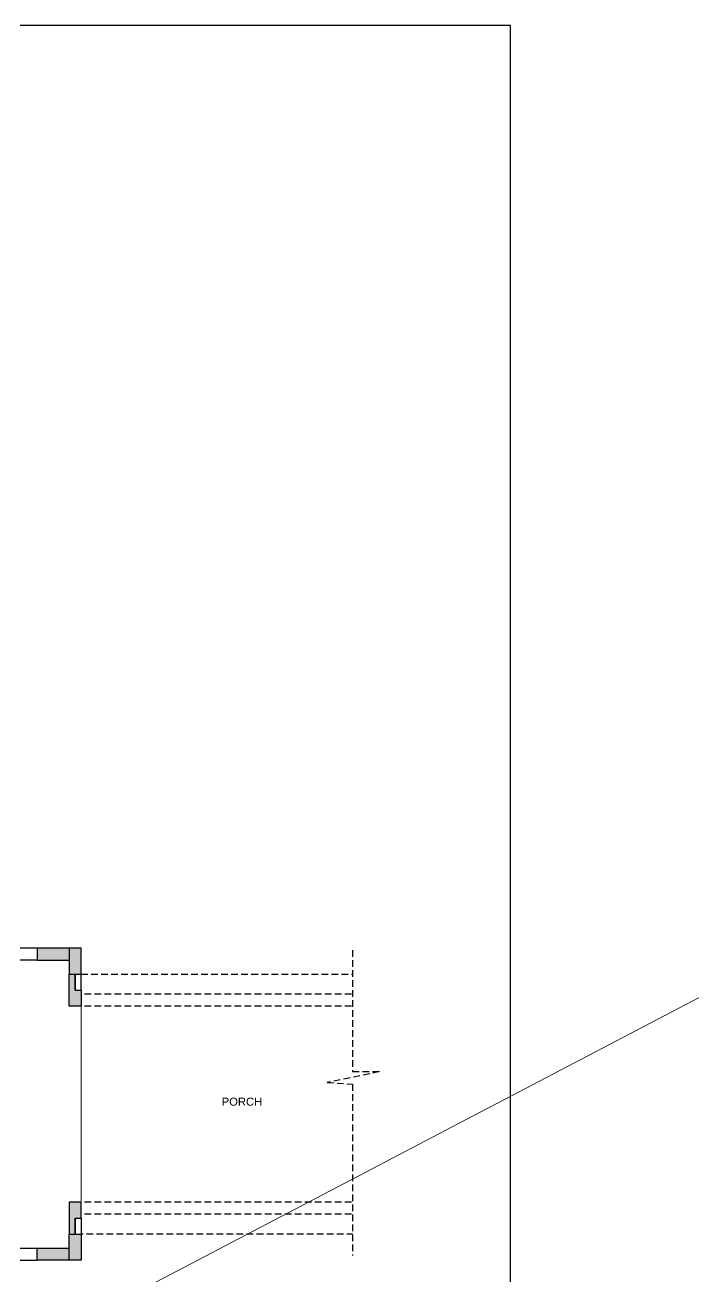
# Model space of a CAD drawing. Header units: inches. Extents: x 211391 to 214260, y -106888 to -102532.
# Drawn here: x 212363 to 212864, y -106365 to -105427 of the extents above; entities that cross this region are included whole.
import ezdxf

# ---------------------------------------------------------------- set-up
doc = ezdxf.new("R2010")
doc.units = ezdxf.units.IN
doc.header["$MEASUREMENT"] = 0
doc.linetypes.add('HIDDEN', pattern=[0.375, 0.25, -0.125])
doc.layers.get('0').update_dxf_attribs({"color": 4})
doc.layers.add('COLUMN', color=6, linetype='Continuous')
doc.layers.add('DOOR GLAZING NUMBER', color=1, linetype='Continuous', lineweight=5, plot=False)
for name, color, linetype, lineweight in [('HATCH', 251, 'Continuous', 13), ('STEPS', 2, 'Continuous', 18), ('WALL', 5, 'Continuous', 25)]:
    doc.layers.add(name, color=color, linetype=linetype, lineweight=lineweight)
doc.styles.add('STYLE1', font='arial.ttf', dxfattribs={"height": 8})

msp = doc.modelspace()

# ---------------------------------------------------------------- hatches: boundary and pattern name
at = {"layer": 'COLUMN', "ltscale": 25}
h = msp.add_hatch(color=256, dxfattribs=at)
h.dxf.hatch_style = 1
h.paths.add_polyline_path([(212405.19, -106118.4), (212396.19, -106118.4), (212396.19, -106137.9), (212405.19, -106137.9)])
h = msp.add_hatch(color=256, dxfattribs=at)
h.dxf.hatch_style = 1
h.paths.add_polyline_path([(212400.69, -106137.9), (212396.19, -106137.9), (212396.19, -106149.9), (212400.69, -106149.9)])
h = msp.add_hatch(color=256, dxfattribs=at)
h.dxf.hatch_style = 1
h.paths.add_polyline_path([(212400.69, -106137.9), (212396.19, -106137.9), (212396.19, -106149.9), (212400.69, -106149.9)])
h = msp.add_hatch(color=256, dxfattribs=at)
h.dxf.hatch_style = 1
h.paths.add_polyline_path([(212400.69, -106149.9), (212400.69, -106137.9), (212396.19, -106137.9), (212396.19, -106161.9), (212405.19, -106161.9), (212405.19, -106149.9)])
h = msp.add_hatch(color=256, dxfattribs=at)
h.dxf.hatch_style = 1
h.paths.add_polyline_path([(212400.69, -106320.9), (212405.19, -106320.9), (212405.19, -106308.9), (212396.19, -106308.9), (212396.19, -106332.9), (212400.69, -106332.9)])
h = msp.add_hatch(color=256, dxfattribs=at)
h.dxf.hatch_style = 1
h.paths.add_polyline_path([(212400.69, -106332.9), (212396.19, -106332.9), (212396.19, -106320.9), (212400.69, -106320.9)])
h = msp.add_hatch(color=256, dxfattribs=at)
h.dxf.hatch_style = 1
h.paths.add_polyline_path([(212405.19, -106332.9), (212396.19, -106332.9), (212396.19, -106352.4), (212405.19, -106352.4)])
at = {"layer": 'Defpoints', "linetype": 'HIDDEN', "ltscale": 20}
h = msp.add_hatch(color=256, dxfattribs=at)
h.dxf.hatch_style = 1
h.paths.add_polyline_path([(212681.19, -106161.9), (212681.19, -106152.9), (212645.19, -106152.9), (212645.19, -106161.9)])
h = msp.add_hatch(color=256, dxfattribs=at)
h.dxf.hatch_style = 1
h.paths.add_polyline_path([(212645.19, -106308.9), (212645.19, -106317.9), (212681.19, -106317.9), (212681.19, -106308.9)])
at = {"layer": 'HATCH'}
h = msp.add_hatch(color=251, dxfattribs=at)
h.dxf.hatch_style = 1
h.paths.add_polyline_path([(212396.19, -106118.4), (212372.19, -106118.4), (212372.19, -106127.4), (212396.19, -106127.4)])
h = msp.add_hatch(color=251, dxfattribs=at)
h.dxf.hatch_style = 1
h.paths.add_polyline_path([(212396.19, -106118.4), (212372.19, -106118.4), (212372.19, -106127.4), (212396.19, -106127.4)])
h = msp.add_hatch(color=251, dxfattribs=at)
h.dxf.hatch_style = 1
h.paths.add_polyline_path([(212396.19, -106352.4), (212372.19, -106352.4), (212372.19, -106343.4), (212396.19, -106343.4)])
h = msp.add_hatch(color=251, dxfattribs=at)
h.dxf.hatch_style = 1
h.paths.add_polyline_path([(212396.19, -106352.4), (212372.19, -106352.4), (212372.19, -106343.4), (212396.19, -106343.4)])

# ---------------------------------------------------------------- linework, layer by layer
at = {"ltscale": 15}
msp.add_lwpolyline([(211468.75, -105426.59), (212726.55, -105426.59), (212726.55, -106888.48), (211468.75, -106888.48)], close=True, dxfattribs=at)
at = {"layer": 'COLUMN', "ltscale": 25}
for p, q in [((212396.19, -106149.9), (212396.19, -106137.9)), ((212396.19, -106149.9), (212396.19, -106137.9)), ((212400.69, -106149.9), (212400.69, -106137.9)), ((212400.69, -106149.9), (212400.69, -106137.9)), ((212405.19, -106149.9), (212405.19, -106137.9)), ((212405.19, -106149.9), (212405.19, -106137.9)), ((212405.19, -106149.9), (212405.19, -106137.9)), ((212396.19, -106320.9), (212396.19, -106332.9)), ((212400.69, -106320.9), (212400.69, -106332.9)), ((212405.19, -106320.9), (212405.19, -106332.9)), ((212405.19, -106320.9), (212405.19, -106332.9))]:
    msp.add_line(p, q, dxfattribs=at)
for points in [[(212396.19, -106118.4), (212396.19, -106137.9), (212405.19, -106137.9), (212405.19, -106118.4)], [(212396.19, -106352.4), (212396.19, -106332.9), (212405.19, -106332.9), (212405.19, -106352.4)]]:
    msp.add_lwpolyline(points, close=True, dxfattribs=at)
for points in [[(212400.69, -106137.9), (212400.69, -106149.9), (212405.19, -106149.9), (212405.19, -106161.9), (212396.19, -106161.9), (212396.19, -106137.9)], [(212400.69, -106332.9), (212400.69, -106320.9), (212405.19, -106320.9), (212405.19, -106308.9), (212396.19, -106308.9), (212396.19, -106332.9)]]:
    msp.add_lwpolyline(points, dxfattribs=at)
at = {"layer": 'Defpoints', "linetype": 'HIDDEN', "ltscale": 20}
for p, q in [((212645.19, -106152.9), (212405.19, -106152.9)), ((212645.19, -106161.9), (212405.19, -106161.9)), ((212645.19, -106308.9), (212405.19, -106308.9)), ((212645.19, -106317.9), (212405.19, -106317.9))]:
    msp.add_line(p, q, dxfattribs=at)
for points in [[(212405.19, -106137.9), (212669.19, -106137.9), (212669.19, -106149.9)], [(212669.19, -106161.9), (212669.19, -106308.9)], [(212669.19, -106320.9), (212669.19, -106332.9), (212405.19, -106332.9)]]:
    msp.add_lwpolyline(points, dxfattribs=at)
for points in [[(212645.19, -106152.9), (212681.19, -106152.9), (212681.19, -106161.9), (212645.19, -106161.9)], [(212645.19, -106317.9), (212681.19, -106317.9), (212681.19, -106308.9), (212645.19, -106308.9)]]:
    msp.add_lwpolyline(points, close=True, dxfattribs=at)
at = {"layer": 'STEPS', "ltscale": 20}
msp.add_line((212405.19, -106308.9), (212405.19, -106161.9), dxfattribs=at)
at = {"layer": 'WALL', "ltscale": 20}
for p, q in [((212372.19, -106118.4), (212285.19, -106118.4)), ((212372.19, -106127.4), (212285.19, -106127.4))]:
    msp.add_line(p, q, dxfattribs=at)
at = {"layer": 'WALL'}
for p, q in [((212396.19, -106118.4), (212372.19, -106118.4)), ((212372.19, -106118.4), (212372.19, -106127.4)), ((212396.19, -106118.4), (212372.19, -106118.4)), ((212372.19, -106118.4), (212372.19, -106127.4)), ((212372.19, -106127.4), (212396.19, -106127.4)), ((212372.19, -106127.4), (212396.19, -106127.4)), ((212285.19, -106343.4), (212372.19, -106343.4)), ((212372.19, -106352.4), (212372.19, -106343.4)), ((212372.19, -106343.4), (212396.19, -106343.4)), ((212372.19, -106352.4), (212372.19, -106343.4)), ((212372.19, -106343.4), (212396.19, -106343.4)), ((212285.19, -106352.4), (212372.19, -106352.4)), ((212396.19, -106352.4), (212372.19, -106352.4)), ((212396.19, -106352.4), (212372.19, -106352.4))]:
    msp.add_line(p, q, dxfattribs=at)

# ---------------------------------------------------------------- texts
at = {"layer": 'Defpoints', "linetype": 'HIDDEN', "ltscale": 20, "insert": (212576.66, -106230.52), "char_height": 6, "attachment_point": 3, "style": 'STYLE1'}
msp.add_mtext_dynamic_manual_height_columns('\\A1;\\pxqc;PORCH', width=101.9942, gutter_width=35, heights=[-6.21], dxfattribs=at)

# ---------------------------------------------------------------- next in the draw order: wipeouts: each hides what was drawn before it
at = {"linetype": 'HIDDEN', "ltscale": 20}
msp.add_wipeout([(212608.56, -106119.95), (212608.56, -106211.03), (212628.7, -106211.03), (212589.39, -106219.13), (212608.56, -106220.51), (212608.56, -106348.77), (212712.27, -106349.6), (212710.97, -106119.64)], dxfattribs=at).dxf.layer = 'Defpoints'

# ---------------------------------------------------------------- next in the draw order: linework, layer by layer
at = {"layer": 'Defpoints', "linetype": 'HIDDEN', "ltscale": 20}
msp.add_lwpolyline([(212608.56, -106119.95), (212608.56, -106211.03), (212628.7, -106211.03), (212589.39, -106219.13), (212608.56, -106220.51), (212608.56, -106348.77)], dxfattribs=at)
at = {"layer": 'DOOR GLAZING NUMBER', "ltscale": 15}
msp.add_line((211468.75, -106888.48), (214259.76, -105426.59), dxfattribs=at)

doc.saveas('drawing.dxf')
